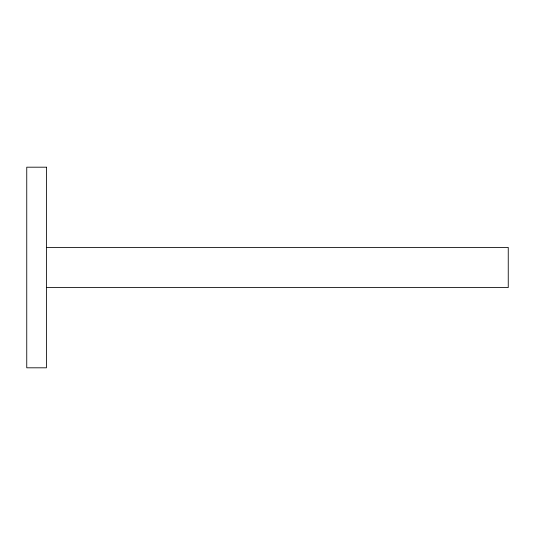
<?xml version="1.0" encoding="UTF-8"?>
<svg xmlns="http://www.w3.org/2000/svg" width="535" height="535" viewBox="0 0 535 535"><rect width="100%" height="100%" fill="white"/><g stroke="black" fill="none" stroke-linecap="round" stroke-linejoin="round"><path stroke-width="0.8" d="M46.418 247.437L508.25 247.437L508.25 287.562L46.418 287.562M46.418 167.188L26.75 167.188L26.75 367.812L46.418 367.812L46.418 167.188"/></g></svg>
